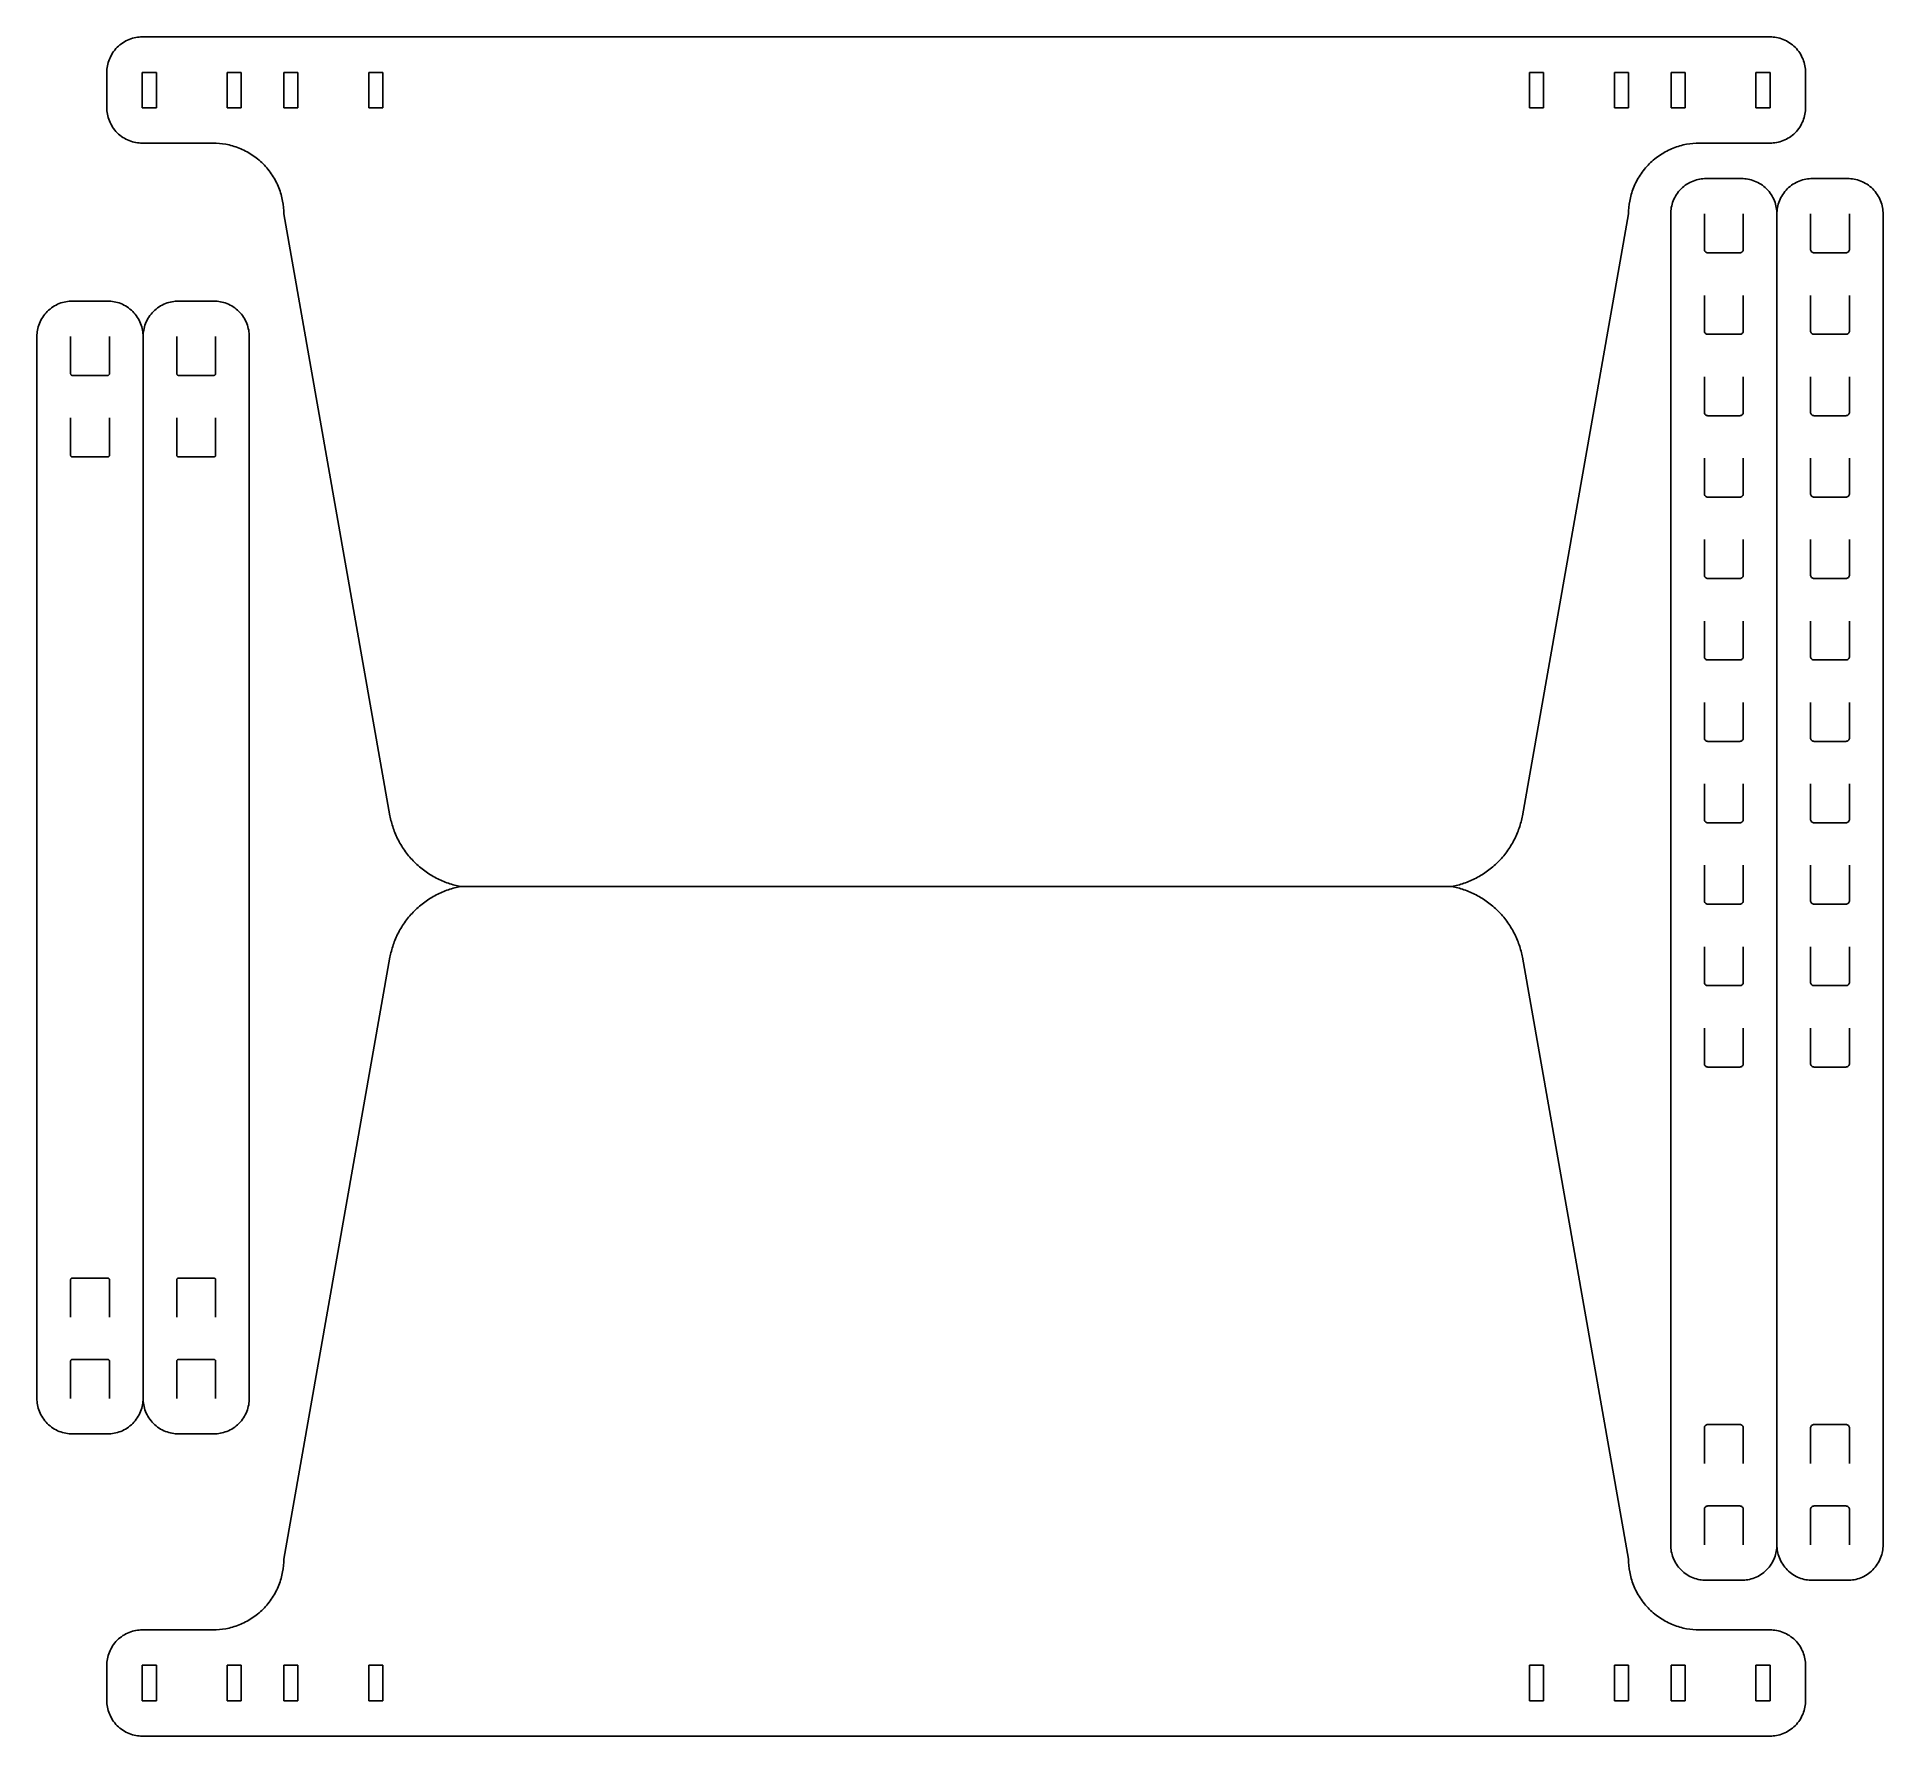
# Model space of a CAD drawing. Header units: millimetres. Extents: x -3 to 519, y 1 to 481.
import ezdxf

# ---------------------------------------------------------------- set-up
doc = ezdxf.new("R2010")
doc.units = ezdxf.units.MM

msp = doc.modelspace()

# ---------------------------------------------------------------- linework, layer by layer
at = {"color": 7, "linetype": 'Continuous', "lineweight": 25}
for p, q in [((27.17, 480.53), (487.17, 480.53)), ((17.17, 460.53), (17.17, 470.53)), ((31.17, 470.53), (27.17, 470.53)), ((27.17, 470.53), (27.17, 460.53)), ((31.17, 460.53), (31.17, 470.53)), ((55.17, 470.53), (51.17, 470.53)), ((51.17, 470.53), (51.17, 460.53)), ((55.17, 460.53), (55.17, 470.53)), ((67.17, 470.53), (67.17, 460.53)), ((71.17, 470.53), (67.17, 470.53)), ((71.17, 460.53), (71.17, 470.53)), ((95.17, 470.53), (91.17, 470.53)), ((91.17, 470.53), (91.17, 460.53)), ((95.17, 460.53), (95.17, 470.53)), ((423.17, 470.53), (419.17, 470.53)), ((419.17, 470.53), (419.17, 460.53)), ((423.17, 460.53), (423.17, 470.53)), ((443.17, 470.53), (443.17, 460.53)), ((447.17, 470.53), (443.17, 470.53)), ((447.17, 460.53), (447.17, 470.53)), ((459.17, 470.53), (459.17, 460.53)), ((463.17, 470.53), (459.17, 470.53)), ((463.17, 460.53), (463.17, 470.53)), ((483.17, 470.53), (483.17, 460.53)), ((487.17, 470.53), (483.17, 470.53)), ((487.17, 460.53), (487.17, 470.53)), ((497.17, 460.53), (497.17, 470.53)), ((27.17, 460.53), (31.17, 460.53)), ((51.17, 460.53), (55.17, 460.53)), ((67.17, 460.53), (71.17, 460.53)), ((91.17, 460.53), (95.17, 460.53)), ((419.17, 460.53), (423.17, 460.53)), ((443.17, 460.53), (447.17, 460.53)), ((459.17, 460.53), (463.17, 460.53)), ((483.17, 460.53), (487.17, 460.53)), ((47.17, 450.53), (27.17, 450.53)), ((487.17, 450.53), (467.17, 450.53)), ((479.09, 440.53), (469.09, 440.53)), ((509.09, 440.53), (499.09, 440.53)), ((97.17, 260.53), (67.17, 430.53)), ((447.17, 430.53), (417.17, 260.53)), ((459.09, 430.53), (459.09, 54.53)), ((468.59, 420.53), (468.59, 430.53)), ((479.59, 430.53), (479.59, 420.53)), ((489.09, 430.53), (489.09, 54.53)), ((498.59, 420.53), (498.59, 430.53)), ((519.09, 54.53), (519.09, 430.53)), ((478.59, 419.53), (469.59, 419.53)), ((508.59, 419.53), (499.59, 419.53)), ((468.59, 397.53), (468.59, 407.53)), ((479.59, 407.53), (479.59, 397.53)), ((498.59, 397.53), (498.59, 407.53)), ((17.41, 405.91), (7.41, 405.91)), ((47.41, 405.91), (37.41, 405.91)), ((478.59, 396.53), (469.59, 396.53)), ((508.59, 396.53), (499.59, 396.53)), ((-2.59, 395.91), (-2.59, 95.91)), ((6.91, 385.41), (6.91, 395.91)), ((17.91, 395.91), (17.91, 385.41)), ((27.41, 395.91), (27.41, 95.91)), ((36.91, 385.41), (36.91, 395.91)), ((47.91, 395.91), (47.91, 385.41)), ((57.41, 95.91), (57.41, 395.91)), ((17.41, 384.91), (7.41, 384.91)), ((47.41, 384.91), (37.41, 384.91)), ((468.59, 374.53), (468.59, 384.53)), ((479.59, 384.53), (479.59, 374.53)), ((498.59, 374.53), (498.59, 384.53)), ((6.91, 362.41), (6.91, 372.91)), ((17.91, 372.91), (17.91, 362.41)), ((36.91, 362.41), (36.91, 372.91)), ((47.91, 372.91), (47.91, 362.41)), ((478.59, 373.53), (469.59, 373.53)), ((508.59, 373.53), (499.59, 373.53)), ((17.41, 361.91), (7.41, 361.91)), ((47.41, 361.91), (37.41, 361.91)), ((468.59, 351.53), (468.59, 361.53)), ((479.59, 361.53), (479.59, 351.53)), ((498.59, 351.53), (498.59, 361.53)), ((478.59, 350.53), (469.59, 350.53)), ((508.59, 350.53), (499.59, 350.53)), ((468.59, 328.53), (468.59, 338.53)), ((479.59, 338.53), (479.59, 328.53)), ((498.59, 328.53), (498.59, 338.53)), ((478.59, 327.53), (469.59, 327.53)), ((508.59, 327.53), (499.59, 327.53)), ((468.59, 305.53), (468.59, 315.53)), ((479.59, 315.53), (479.59, 305.53)), ((498.59, 305.53), (498.59, 315.53)), ((478.59, 304.53), (469.59, 304.53)), ((508.59, 304.53), (499.59, 304.53)), ((468.59, 282.53), (468.59, 292.53)), ((479.59, 292.53), (479.59, 282.53)), ((498.59, 282.53), (498.59, 292.53)), ((478.59, 281.53), (469.59, 281.53)), ((508.59, 281.53), (499.59, 281.53)), ((468.59, 259.53), (468.59, 269.53)), ((479.59, 269.53), (479.59, 259.53)), ((498.59, 259.53), (498.59, 269.53)), ((478.59, 258.53), (469.59, 258.53)), ((508.59, 258.53), (499.59, 258.53)), ((468.59, 236.53), (468.59, 246.53)), ((479.59, 246.53), (479.59, 236.53)), ((498.59, 236.53), (498.59, 246.53)), ((397.17, 240.53), (117.17, 240.53)), ((478.59, 235.53), (469.59, 235.53)), ((508.59, 235.53), (499.59, 235.53)), ((97.17, 220.53), (67.17, 50.53)), ((447.17, 50.53), (417.17, 220.53)), ((468.59, 213.53), (468.59, 223.53)), ((479.59, 223.53), (479.59, 213.53)), ((498.59, 213.53), (498.59, 223.53)), ((478.59, 212.53), (469.59, 212.53)), ((508.59, 212.53), (499.59, 212.53)), ((468.59, 190.53), (468.59, 200.53)), ((479.59, 200.53), (479.59, 190.53)), ((498.59, 190.53), (498.59, 200.53)), ((478.59, 189.53), (469.59, 189.53)), ((508.59, 189.53), (499.59, 189.53)), ((6.91, 118.91), (6.91, 129.41)), ((7.41, 129.91), (17.41, 129.91)), ((17.91, 129.41), (17.91, 118.91)), ((36.91, 118.91), (36.91, 129.41)), ((37.41, 129.91), (47.41, 129.91)), ((47.91, 129.41), (47.91, 118.91)), ((6.91, 95.91), (6.91, 106.41)), ((7.41, 106.91), (17.41, 106.91)), ((17.91, 106.41), (17.91, 95.91)), ((36.91, 95.91), (36.91, 106.41)), ((37.41, 106.91), (47.41, 106.91)), ((47.91, 106.41), (47.91, 95.91)), ((7.41, 85.91), (17.41, 85.91)), ((37.41, 85.91), (47.41, 85.91)), ((468.59, 77.53), (468.59, 87.53)), ((469.59, 88.53), (478.59, 88.53)), ((479.59, 87.53), (479.59, 77.53)), ((498.59, 77.53), (498.59, 87.53)), ((499.59, 88.53), (508.59, 88.53)), ((509.59, 87.53), (509.59, 77.53)), ((468.59, 54.53), (468.59, 64.53)), ((469.59, 65.53), (478.59, 65.53)), ((479.59, 64.53), (479.59, 54.53)), ((498.59, 54.53), (498.59, 64.53)), ((499.59, 65.53), (508.59, 65.53)), ((509.59, 64.53), (509.59, 54.53)), ((469.09, 44.53), (479.09, 44.53)), ((499.09, 44.53), (509.09, 44.53)), ((47.17, 30.53), (27.17, 30.53)), ((487.17, 30.53), (467.17, 30.53)), ((17.17, 20.53), (17.17, 10.53)), ((27.17, 20.53), (31.17, 20.53)), ((27.17, 10.53), (27.17, 20.53)), ((31.17, 20.53), (31.17, 10.53)), ((51.17, 20.53), (55.17, 20.53)), ((51.17, 10.53), (51.17, 20.53)), ((55.17, 20.53), (55.17, 10.53)), ((67.17, 20.53), (71.17, 20.53)), ((67.17, 10.53), (67.17, 20.53)), ((71.17, 20.53), (71.17, 10.53)), ((91.17, 20.53), (95.17, 20.53)), ((91.17, 10.53), (91.17, 20.53)), ((95.17, 20.53), (95.17, 10.53)), ((419.17, 20.53), (423.17, 20.53)), ((419.17, 10.53), (419.17, 20.53)), ((423.17, 20.53), (423.17, 10.53)), ((443.17, 20.53), (447.17, 20.53)), ((443.17, 10.53), (443.17, 20.53)), ((447.17, 20.53), (447.17, 10.53)), ((459.17, 20.53), (463.17, 20.53)), ((459.17, 10.53), (459.17, 20.53)), ((463.17, 20.53), (463.17, 10.53)), ((483.17, 20.53), (487.17, 20.53)), ((483.17, 10.53), (483.17, 20.53)), ((487.17, 20.53), (487.17, 10.53)), ((497.17, 10.53), (497.17, 20.53)), ((31.17, 10.53), (27.17, 10.53)), ((55.17, 10.53), (51.17, 10.53)), ((71.17, 10.53), (67.17, 10.53)), ((95.17, 10.53), (91.17, 10.53)), ((423.17, 10.53), (419.17, 10.53)), ((447.17, 10.53), (443.17, 10.53)), ((463.17, 10.53), (459.17, 10.53)), ((487.17, 10.53), (483.17, 10.53)), ((27.17, 0.53), (487.17, 0.53))]:
    msp.add_line(p, q, dxfattribs=at)
for p, q in [((509.59, 430.53), (509.59, 420.53)), ((509.59, 407.53), (509.59, 397.53)), ((509.59, 384.53), (509.59, 374.53)), ((509.59, 361.53), (509.59, 351.53)), ((509.59, 338.53), (509.59, 328.53)), ((509.59, 315.53), (509.59, 306.53)), ((509.59, 306.53), (509.59, 305.53)), ((509.59, 292.53), (509.59, 282.53)), ((509.59, 269.53), (509.59, 259.53)), ((509.59, 246.53), (509.59, 237.53)), ((509.59, 237.53), (509.59, 236.53)), ((509.59, 223.53), (509.59, 213.53)), ((509.59, 200.53), (509.59, 190.53))]:
    msp.add_line(p, q)
for points, knots in [([(17.17, 470.53), (17.17, 471.12), (17.22, 471.73), (17.45, 472.97), (17.63, 473.6), (18.12, 474.83), (18.43, 475.43), (19.17, 476.57), (19.61, 477.11), (20.59, 478.09), (21.13, 478.53), (22.27, 479.27), (22.87, 479.58), (24.1, 480.07), (24.73, 480.25), (25.97, 480.48), (26.58, 480.53), (27.17, 480.53)], [0, 0, 0, 0, 0.125, 0.125, 0.25, 0.25, 0.375, 0.375, 0.5, 0.5, 0.625, 0.625, 0.75, 0.75, 0.875, 0.875, 1, 1, 1, 1]), ([(497.17, 470.53), (497.17, 471.12), (497.12, 471.73), (496.89, 472.97), (496.71, 473.6), (496.22, 474.83), (495.91, 475.43), (495.17, 476.57), (494.73, 477.11), (493.75, 478.09), (493.21, 478.53), (492.07, 479.27), (491.47, 479.58), (490.24, 480.07), (489.61, 480.25), (488.37, 480.48), (487.76, 480.53), (487.17, 480.53)], [0, 0, 0, 0, 0.125, 0.125, 0.25, 0.25, 0.375, 0.375, 0.5, 0.5, 0.625, 0.625, 0.75, 0.75, 0.875, 0.875, 1, 1, 1, 1]), ([(27.17, 450.53), (26.58, 450.53), (25.97, 450.58), (24.73, 450.81), (24.1, 450.99), (22.87, 451.48), (22.27, 451.79), (21.13, 452.53), (20.59, 452.97), (19.61, 453.95), (19.17, 454.49), (18.43, 455.63), (18.12, 456.23), (17.63, 457.47), (17.45, 458.09), (17.22, 459.33), (17.17, 459.94), (17.17, 460.53)], [0, 0, 0, 0, 0.125, 0.125, 0.25, 0.25, 0.375, 0.375, 0.5, 0.5, 0.625, 0.625, 0.75, 0.75, 0.875, 0.875, 1, 1, 1, 1]), ([(487.17, 450.53), (487.76, 450.53), (488.37, 450.58), (489.61, 450.81), (490.24, 450.99), (491.47, 451.48), (492.07, 451.79), (493.21, 452.53), (493.75, 452.97), (494.73, 453.95), (495.17, 454.49), (495.91, 455.63), (496.22, 456.23), (496.71, 457.47), (496.89, 458.09), (497.12, 459.33), (497.17, 459.94), (497.17, 460.53)], [0, 0, 0, 0, 0.125, 0.125, 0.25, 0.25, 0.375, 0.375, 0.5, 0.5, 0.625, 0.625, 0.75, 0.75, 0.875, 0.875, 1, 1, 1, 1]), ([(67.17, 430.53), (67.17, 431.71), (67.06, 432.93), (66.61, 435.41), (66.25, 436.66), (65.28, 439.12), (64.66, 440.33), (63.16, 442.62), (62.29, 443.7), (60.34, 445.65), (59.26, 446.52), (56.97, 448.02), (55.76, 448.64), (53.3, 449.61), (52.05, 449.97), (49.57, 450.43), (48.35, 450.53), (47.17, 450.53)], [0, 0, 0, 0, 0.125, 0.125, 0.25, 0.25, 0.375, 0.375, 0.5, 0.5, 0.625, 0.625, 0.75, 0.75, 0.875, 0.875, 1, 1, 1, 1]), ([(467.17, 450.53), (465.99, 450.53), (464.77, 450.43), (462.29, 449.97), (461.04, 449.61), (458.58, 448.64), (457.37, 448.02), (455.08, 446.52), (454, 445.65), (452.05, 443.7), (451.18, 442.62), (449.68, 440.33), (449.06, 439.12), (448.09, 436.66), (447.73, 435.41), (447.27, 432.93), (447.17, 431.71), (447.17, 430.53)], [0, 0, 0, 0, 0.125, 0.125, 0.25, 0.25, 0.375, 0.375, 0.5, 0.5, 0.625, 0.625, 0.75, 0.75, 0.875, 0.875, 1, 1, 1, 1]), ([(469.09, 440.53), (468.5, 440.53), (467.89, 440.48), (466.65, 440.25), (466.02, 440.07), (464.79, 439.58), (464.19, 439.27), (463.05, 438.53), (462.51, 438.09), (461.53, 437.11), (461.09, 436.57), (460.35, 435.43), (460.04, 434.83), (459.55, 433.6), (459.37, 432.97), (459.14, 431.73), (459.09, 431.12), (459.09, 430.53)], [0, 0, 0, 0, 0.125, 0.125, 0.25, 0.25, 0.375, 0.375, 0.5, 0.5, 0.625, 0.625, 0.75, 0.75, 0.875, 0.875, 1, 1, 1, 1]), ([(489.09, 430.53), (489.09, 431.12), (489.04, 431.73), (488.81, 432.97), (488.63, 433.6), (488.14, 434.83), (487.83, 435.43), (487.09, 436.57), (486.65, 437.11), (485.67, 438.09), (485.13, 438.53), (483.99, 439.27), (483.39, 439.58), (482.16, 440.07), (481.53, 440.25), (480.29, 440.48), (479.68, 440.53), (479.09, 440.53)], [0, 0, 0, 0, 0.125, 0.125, 0.25, 0.25, 0.375, 0.375, 0.5, 0.5, 0.625, 0.625, 0.75, 0.75, 0.875, 0.875, 1, 1, 1, 1]), ([(499.09, 440.53), (498.5, 440.53), (497.89, 440.48), (496.65, 440.25), (496.02, 440.07), (494.79, 439.58), (494.19, 439.27), (493.05, 438.53), (492.51, 438.09), (491.53, 437.11), (491.09, 436.57), (490.35, 435.43), (490.04, 434.83), (489.55, 433.6), (489.37, 432.97), (489.14, 431.73), (489.09, 431.12), (489.09, 430.53)], [0, 0, 0, 0, 0.125, 0.125, 0.25, 0.25, 0.375, 0.375, 0.5, 0.5, 0.625, 0.625, 0.75, 0.75, 0.875, 0.875, 1, 1, 1, 1]), ([(519.09, 430.53), (519.09, 431.12), (519.04, 431.73), (518.81, 432.97), (518.63, 433.6), (518.14, 434.83), (517.83, 435.43), (517.09, 436.57), (516.65, 437.11), (515.67, 438.09), (515.13, 438.53), (513.99, 439.27), (513.39, 439.58), (512.16, 440.07), (511.53, 440.25), (510.29, 440.48), (509.68, 440.53), (509.09, 440.53)], [0, 0, 0, 0, 0.125, 0.125, 0.25, 0.25, 0.375, 0.375, 0.5, 0.5, 0.625, 0.625, 0.75, 0.75, 0.875, 0.875, 1, 1, 1, 1]), ([(469.59, 419.53), (469.47, 419.53), (469.34, 419.55), (469.1, 419.65), (468.98, 419.73), (468.79, 419.92), (468.71, 420.04), (468.61, 420.29), (468.59, 420.41), (468.59, 420.53)], [0, 0, 0, 0, 0.25, 0.25, 0.5, 0.5, 0.75, 0.75, 1, 1, 1, 1]), ([(479.59, 420.53), (479.59, 420.41), (479.57, 420.29), (479.47, 420.04), (479.39, 419.92), (479.2, 419.73), (479.08, 419.65), (478.83, 419.55), (478.71, 419.53), (478.59, 419.53)], [0, 0, 0, 0, 0.25, 0.25, 0.5, 0.5, 0.75, 0.75, 1, 1, 1, 1]), ([(499.59, 419.53), (499.47, 419.53), (499.34, 419.55), (499.1, 419.65), (498.98, 419.73), (498.79, 419.92), (498.71, 420.04), (498.61, 420.29), (498.59, 420.41), (498.59, 420.53)], [0, 0, 0, 0, 0.25, 0.25, 0.5, 0.5, 0.75, 0.75, 1, 1, 1, 1]), ([(509.59, 420.53), (509.59, 420.41), (509.57, 420.29), (509.47, 420.04), (509.39, 419.92), (509.2, 419.73), (509.08, 419.65), (508.83, 419.55), (508.71, 419.53), (508.59, 419.53)], [0, 0, 0, 0, 0.25, 0.25, 0.5, 0.5, 0.75, 0.75, 1, 1, 1, 1]), ([(7.41, 405.91), (6.82, 405.91), (6.21, 405.85), (4.97, 405.62), (4.34, 405.45), (3.11, 404.96), (2.51, 404.65), (1.37, 403.9), (0.83, 403.46), (-0.15, 402.49), (-0.59, 401.95), (-1.33, 400.81), (-1.65, 400.2), (-2.13, 398.97), (-2.31, 398.34), (-2.54, 397.11), (-2.59, 396.49), (-2.59, 395.91)], [0, 0, 0, 0, 0.125, 0.125, 0.25, 0.25, 0.375, 0.375, 0.5, 0.5, 0.625, 0.625, 0.75, 0.75, 0.875, 0.875, 1, 1, 1, 1]), ([(27.41, 395.91), (27.41, 396.49), (27.36, 397.11), (27.13, 398.34), (26.95, 398.97), (26.46, 400.2), (26.15, 400.81), (25.41, 401.95), (24.97, 402.49), (23.99, 403.46), (23.45, 403.9), (22.31, 404.65), (21.71, 404.96), (20.47, 405.45), (19.85, 405.62), (18.61, 405.85), (18, 405.91), (17.41, 405.91)], [0, 0, 0, 0, 0.125, 0.125, 0.25, 0.25, 0.375, 0.375, 0.5, 0.5, 0.625, 0.625, 0.75, 0.75, 0.875, 0.875, 1, 1, 1, 1]), ([(37.41, 405.91), (36.82, 405.91), (36.21, 405.85), (34.97, 405.62), (34.34, 405.45), (33.11, 404.96), (32.51, 404.65), (31.37, 403.9), (30.83, 403.46), (29.85, 402.49), (29.41, 401.95), (28.67, 400.81), (28.35, 400.2), (27.87, 398.97), (27.69, 398.34), (27.46, 397.11), (27.41, 396.49), (27.41, 395.91)], [0, 0, 0, 0, 0.125, 0.125, 0.25, 0.25, 0.375, 0.375, 0.5, 0.5, 0.625, 0.625, 0.75, 0.75, 0.875, 0.875, 1, 1, 1, 1]), ([(57.41, 395.91), (57.41, 396.49), (57.36, 397.11), (57.13, 398.34), (56.95, 398.97), (56.46, 400.2), (56.15, 400.81), (55.41, 401.95), (54.97, 402.49), (53.99, 403.46), (53.45, 403.9), (52.31, 404.65), (51.71, 404.96), (50.47, 405.45), (49.85, 405.62), (48.61, 405.85), (48, 405.91), (47.41, 405.91)], [0, 0, 0, 0, 0.125, 0.125, 0.25, 0.25, 0.375, 0.375, 0.5, 0.5, 0.625, 0.625, 0.75, 0.75, 0.875, 0.875, 1, 1, 1, 1]), ([(469.59, 396.53), (469.47, 396.53), (469.34, 396.55), (469.1, 396.65), (468.98, 396.73), (468.79, 396.92), (468.71, 397.04), (468.61, 397.29), (468.59, 397.41), (468.59, 397.53)], [0, 0, 0, 0, 0.25, 0.25, 0.5, 0.5, 0.75, 0.75, 1, 1, 1, 1]), ([(479.59, 397.53), (479.59, 397.41), (479.57, 397.29), (479.47, 397.04), (479.39, 396.92), (479.2, 396.73), (479.08, 396.65), (478.83, 396.55), (478.71, 396.53), (478.59, 396.53)], [0, 0, 0, 0, 0.25, 0.25, 0.5, 0.5, 0.75, 0.75, 1, 1, 1, 1]), ([(499.59, 396.53), (499.47, 396.53), (499.34, 396.55), (499.1, 396.65), (498.98, 396.73), (498.79, 396.92), (498.71, 397.04), (498.61, 397.29), (498.59, 397.41), (498.59, 397.53)], [0, 0, 0, 0, 0.25, 0.25, 0.5, 0.5, 0.75, 0.75, 1, 1, 1, 1]), ([(509.59, 397.53), (509.59, 397.41), (509.57, 397.29), (509.47, 397.04), (509.39, 396.92), (509.2, 396.73), (509.08, 396.65), (508.83, 396.55), (508.71, 396.53), (508.59, 396.53)], [0, 0, 0, 0, 0.25, 0.25, 0.5, 0.5, 0.75, 0.75, 1, 1, 1, 1]), ([(7.41, 384.91), (7.35, 384.91), (7.29, 384.92), (7.16, 384.96), (7.1, 385), (7.01, 385.1), (6.97, 385.16), (6.92, 385.28), (6.91, 385.35), (6.91, 385.41)], [0, 0, 0, 0, 0.25, 0.25, 0.5, 0.5, 0.75, 0.75, 1, 1, 1, 1]), ([(17.91, 385.41), (17.91, 385.35), (17.9, 385.28), (17.85, 385.16), (17.81, 385.1), (17.71, 385), (17.65, 384.96), (17.53, 384.92), (17.47, 384.91), (17.41, 384.91)], [0, 0, 0, 0, 0.25, 0.25, 0.5, 0.5, 0.75, 0.75, 1, 1, 1, 1]), ([(37.41, 384.91), (37.35, 384.91), (37.29, 384.92), (37.16, 384.96), (37.1, 385), (37.01, 385.1), (36.97, 385.16), (36.92, 385.28), (36.91, 385.35), (36.91, 385.41)], [0, 0, 0, 0, 0.25, 0.25, 0.5, 0.5, 0.75, 0.75, 1, 1, 1, 1]), ([(47.91, 385.41), (47.91, 385.35), (47.9, 385.28), (47.85, 385.16), (47.81, 385.1), (47.71, 385), (47.65, 384.96), (47.53, 384.92), (47.47, 384.91), (47.41, 384.91)], [0, 0, 0, 0, 0.25, 0.25, 0.5, 0.5, 0.75, 0.75, 1, 1, 1, 1]), ([(469.59, 373.53), (469.47, 373.53), (469.34, 373.55), (469.1, 373.65), (468.98, 373.73), (468.79, 373.92), (468.71, 374.04), (468.61, 374.29), (468.59, 374.41), (468.59, 374.53)], [0, 0, 0, 0, 0.25, 0.25, 0.5, 0.5, 0.75, 0.75, 1, 1, 1, 1]), ([(479.59, 374.53), (479.59, 374.41), (479.57, 374.29), (479.47, 374.04), (479.39, 373.92), (479.2, 373.73), (479.08, 373.65), (478.83, 373.55), (478.71, 373.53), (478.59, 373.53)], [0, 0, 0, 0, 0.25, 0.25, 0.5, 0.5, 0.75, 0.75, 1, 1, 1, 1]), ([(499.59, 373.53), (499.47, 373.53), (499.34, 373.55), (499.1, 373.65), (498.98, 373.73), (498.79, 373.92), (498.71, 374.04), (498.61, 374.29), (498.59, 374.41), (498.59, 374.53)], [0, 0, 0, 0, 0.25, 0.25, 0.5, 0.5, 0.75, 0.75, 1, 1, 1, 1]), ([(509.59, 374.53), (509.59, 374.41), (509.57, 374.29), (509.47, 374.04), (509.39, 373.92), (509.2, 373.73), (509.08, 373.65), (508.83, 373.55), (508.71, 373.53), (508.59, 373.53)], [0, 0, 0, 0, 0.25, 0.25, 0.5, 0.5, 0.75, 0.75, 1, 1, 1, 1]), ([(7.41, 361.91), (7.35, 361.91), (7.29, 361.92), (7.16, 361.96), (7.1, 362), (7.01, 362.1), (6.97, 362.16), (6.92, 362.28), (6.91, 362.35), (6.91, 362.41)], [0, 0, 0, 0, 0.25, 0.25, 0.5, 0.5, 0.75, 0.75, 1, 1, 1, 1]), ([(17.91, 362.41), (17.91, 362.35), (17.9, 362.28), (17.85, 362.16), (17.81, 362.1), (17.71, 362), (17.65, 361.96), (17.53, 361.92), (17.47, 361.91), (17.41, 361.91)], [0, 0, 0, 0, 0.25, 0.25, 0.5, 0.5, 0.75, 0.75, 1, 1, 1, 1]), ([(37.41, 361.91), (37.35, 361.91), (37.29, 361.92), (37.16, 361.96), (37.1, 362), (37.01, 362.1), (36.97, 362.16), (36.92, 362.28), (36.91, 362.35), (36.91, 362.41)], [0, 0, 0, 0, 0.25, 0.25, 0.5, 0.5, 0.75, 0.75, 1, 1, 1, 1]), ([(47.91, 362.41), (47.91, 362.35), (47.9, 362.28), (47.85, 362.16), (47.81, 362.1), (47.71, 362), (47.65, 361.96), (47.53, 361.92), (47.47, 361.91), (47.41, 361.91)], [0, 0, 0, 0, 0.25, 0.25, 0.5, 0.5, 0.75, 0.75, 1, 1, 1, 1]), ([(469.59, 350.53), (469.47, 350.53), (469.34, 350.55), (469.1, 350.65), (468.98, 350.73), (468.79, 350.92), (468.71, 351.04), (468.61, 351.29), (468.59, 351.41), (468.59, 351.53)], [0, 0, 0, 0, 0.25, 0.25, 0.5, 0.5, 0.75, 0.75, 1, 1, 1, 1]), ([(479.59, 351.53), (479.59, 351.41), (479.57, 351.29), (479.47, 351.04), (479.39, 350.92), (479.2, 350.73), (479.08, 350.65), (478.83, 350.55), (478.71, 350.53), (478.59, 350.53)], [0, 0, 0, 0, 0.25, 0.25, 0.5, 0.5, 0.75, 0.75, 1, 1, 1, 1]), ([(499.59, 350.53), (499.47, 350.53), (499.34, 350.55), (499.1, 350.65), (498.98, 350.73), (498.79, 350.92), (498.71, 351.04), (498.61, 351.29), (498.59, 351.41), (498.59, 351.53)], [0, 0, 0, 0, 0.25, 0.25, 0.5, 0.5, 0.75, 0.75, 1, 1, 1, 1]), ([(509.59, 351.53), (509.59, 351.41), (509.57, 351.29), (509.47, 351.04), (509.39, 350.92), (509.2, 350.73), (509.08, 350.65), (508.83, 350.55), (508.71, 350.53), (508.59, 350.53)], [0, 0, 0, 0, 0.25, 0.25, 0.5, 0.5, 0.75, 0.75, 1, 1, 1, 1]), ([(469.59, 327.53), (469.47, 327.53), (469.34, 327.55), (469.1, 327.65), (468.98, 327.73), (468.79, 327.92), (468.71, 328.04), (468.61, 328.29), (468.59, 328.41), (468.59, 328.53)], [0, 0, 0, 0, 0.25, 0.25, 0.5, 0.5, 0.75, 0.75, 1, 1, 1, 1]), ([(479.59, 328.53), (479.59, 328.41), (479.57, 328.29), (479.47, 328.04), (479.39, 327.92), (479.2, 327.73), (479.08, 327.65), (478.83, 327.55), (478.71, 327.53), (478.59, 327.53)], [0, 0, 0, 0, 0.25, 0.25, 0.5, 0.5, 0.75, 0.75, 1, 1, 1, 1]), ([(499.59, 327.53), (499.47, 327.53), (499.34, 327.55), (499.1, 327.65), (498.98, 327.73), (498.79, 327.92), (498.71, 328.04), (498.61, 328.29), (498.59, 328.41), (498.59, 328.53)], [0, 0, 0, 0, 0.25, 0.25, 0.5, 0.5, 0.75, 0.75, 1, 1, 1, 1]), ([(509.59, 328.53), (509.59, 328.41), (509.57, 328.29), (509.47, 328.04), (509.39, 327.92), (509.2, 327.73), (509.08, 327.65), (508.83, 327.55), (508.71, 327.53), (508.59, 327.53)], [0, 0, 0, 0, 0.25, 0.25, 0.5, 0.5, 0.75, 0.75, 1, 1, 1, 1]), ([(469.59, 304.53), (469.47, 304.53), (469.34, 304.55), (469.1, 304.65), (468.98, 304.73), (468.79, 304.92), (468.71, 305.04), (468.61, 305.29), (468.59, 305.41), (468.59, 305.53)], [0, 0, 0, 0, 0.25, 0.25, 0.5, 0.5, 0.75, 0.75, 1, 1, 1, 1]), ([(479.59, 305.53), (479.59, 305.41), (479.57, 305.29), (479.47, 305.04), (479.39, 304.92), (479.2, 304.73), (479.08, 304.65), (478.83, 304.55), (478.71, 304.53), (478.59, 304.53)], [0, 0, 0, 0, 0.25, 0.25, 0.5, 0.5, 0.75, 0.75, 1, 1, 1, 1]), ([(499.59, 304.53), (499.47, 304.53), (499.34, 304.55), (499.1, 304.65), (498.98, 304.73), (498.79, 304.92), (498.71, 305.04), (498.61, 305.29), (498.59, 305.41), (498.59, 305.53)], [0, 0, 0, 0, 0.25, 0.25, 0.5, 0.5, 0.75, 0.75, 1, 1, 1, 1]), ([(509.59, 305.53), (509.59, 305.41), (509.57, 305.29), (509.47, 305.04), (509.39, 304.92), (509.2, 304.73), (509.08, 304.65), (508.83, 304.55), (508.71, 304.53), (508.59, 304.53)], [0, 0, 0, 0, 0.25, 0.25, 0.5, 0.5, 0.75, 0.75, 1, 1, 1, 1]), ([(469.59, 281.53), (469.47, 281.53), (469.34, 281.55), (469.1, 281.65), (468.98, 281.73), (468.79, 281.92), (468.71, 282.04), (468.61, 282.29), (468.59, 282.41), (468.59, 282.53)], [0, 0, 0, 0, 0.25, 0.25, 0.5, 0.5, 0.75, 0.75, 1, 1, 1, 1]), ([(479.59, 282.53), (479.59, 282.41), (479.57, 282.29), (479.47, 282.04), (479.39, 281.92), (479.2, 281.73), (479.08, 281.65), (478.83, 281.55), (478.71, 281.53), (478.59, 281.53)], [0, 0, 0, 0, 0.25, 0.25, 0.5, 0.5, 0.75, 0.75, 1, 1, 1, 1]), ([(499.59, 281.53), (499.47, 281.53), (499.34, 281.55), (499.1, 281.65), (498.98, 281.73), (498.79, 281.92), (498.71, 282.04), (498.61, 282.29), (498.59, 282.41), (498.59, 282.53)], [0, 0, 0, 0, 0.25, 0.25, 0.5, 0.5, 0.75, 0.75, 1, 1, 1, 1]), ([(509.59, 282.53), (509.59, 282.41), (509.57, 282.29), (509.47, 282.04), (509.39, 281.92), (509.2, 281.73), (509.08, 281.65), (508.83, 281.55), (508.71, 281.53), (508.59, 281.53)], [0, 0, 0, 0, 0.25, 0.25, 0.5, 0.5, 0.75, 0.75, 1, 1, 1, 1]), ([(117.17, 240.53), (116.01, 240.75), (114.84, 241.05), (112.52, 241.84), (111.37, 242.33), (109.13, 243.49), (108.04, 244.16), (105.97, 245.67), (104.98, 246.52), (103.16, 248.34), (102.31, 249.33), (100.8, 251.4), (100.13, 252.49), (98.97, 254.73), (98.48, 255.88), (97.69, 258.2), (97.39, 259.37), (97.17, 260.53)], [0, 0, 0, 0, 0.125, 0.125, 0.25, 0.25, 0.375, 0.375, 0.5, 0.5, 0.625, 0.625, 0.75, 0.75, 0.875, 0.875, 1, 1, 1, 1]), ([(417.17, 260.53), (416.95, 259.37), (416.65, 258.2), (415.86, 255.88), (415.37, 254.73), (414.21, 252.49), (413.54, 251.4), (412.03, 249.33), (411.18, 248.34), (409.36, 246.52), (408.37, 245.67), (406.3, 244.16), (405.21, 243.49), (402.97, 242.33), (401.82, 241.84), (399.5, 241.05), (398.33, 240.75), (397.17, 240.53)], [0, 0, 0, 0, 0.125, 0.125, 0.25, 0.25, 0.375, 0.375, 0.5, 0.5, 0.625, 0.625, 0.75, 0.75, 0.875, 0.875, 1, 1, 1, 1]), ([(469.59, 258.53), (469.47, 258.53), (469.34, 258.55), (469.1, 258.65), (468.98, 258.73), (468.79, 258.92), (468.71, 259.04), (468.61, 259.29), (468.59, 259.41), (468.59, 259.53)], [0, 0, 0, 0, 0.25, 0.25, 0.5, 0.5, 0.75, 0.75, 1, 1, 1, 1]), ([(479.59, 259.53), (479.59, 259.41), (479.57, 259.29), (479.47, 259.04), (479.39, 258.92), (479.2, 258.73), (479.08, 258.65), (478.83, 258.55), (478.71, 258.53), (478.59, 258.53)], [0, 0, 0, 0, 0.25, 0.25, 0.5, 0.5, 0.75, 0.75, 1, 1, 1, 1]), ([(499.59, 258.53), (499.47, 258.53), (499.34, 258.55), (499.1, 258.65), (498.98, 258.73), (498.79, 258.92), (498.71, 259.04), (498.61, 259.29), (498.59, 259.41), (498.59, 259.53)], [0, 0, 0, 0, 0.25, 0.25, 0.5, 0.5, 0.75, 0.75, 1, 1, 1, 1]), ([(509.59, 259.53), (509.59, 259.41), (509.57, 259.29), (509.47, 259.04), (509.39, 258.92), (509.2, 258.73), (509.08, 258.65), (508.83, 258.55), (508.71, 258.53), (508.59, 258.53)], [0, 0, 0, 0, 0.25, 0.25, 0.5, 0.5, 0.75, 0.75, 1, 1, 1, 1]), ([(117.17, 240.53), (116.01, 240.31), (114.84, 240.01), (112.52, 239.22), (111.37, 238.73), (109.13, 237.57), (108.04, 236.9), (105.97, 235.39), (104.98, 234.54), (103.16, 232.72), (102.31, 231.73), (100.8, 229.66), (100.13, 228.57), (98.97, 226.33), (98.48, 225.18), (97.69, 222.86), (97.39, 221.69), (97.17, 220.53)], [0, 0, 0, 0, 0.125, 0.125, 0.25, 0.25, 0.375, 0.375, 0.5, 0.5, 0.625, 0.625, 0.75, 0.75, 0.875, 0.875, 1, 1, 1, 1]), ([(417.17, 220.53), (416.95, 221.69), (416.65, 222.86), (415.86, 225.18), (415.37, 226.33), (414.21, 228.57), (413.54, 229.66), (412.03, 231.73), (411.18, 232.72), (409.36, 234.54), (408.37, 235.39), (406.3, 236.9), (405.21, 237.57), (402.97, 238.73), (401.82, 239.22), (399.5, 240.01), (398.33, 240.31), (397.17, 240.53)], [0, 0, 0, 0, 0.125, 0.125, 0.25, 0.25, 0.375, 0.375, 0.5, 0.5, 0.625, 0.625, 0.75, 0.75, 0.875, 0.875, 1, 1, 1, 1]), ([(469.59, 235.53), (469.47, 235.53), (469.34, 235.55), (469.1, 235.65), (468.98, 235.73), (468.79, 235.92), (468.71, 236.04), (468.61, 236.29), (468.59, 236.41), (468.59, 236.53)], [0, 0, 0, 0, 0.25, 0.25, 0.5, 0.5, 0.75, 0.75, 1, 1, 1, 1]), ([(479.59, 236.53), (479.59, 236.41), (479.57, 236.29), (479.47, 236.04), (479.39, 235.92), (479.2, 235.73), (479.08, 235.65), (478.83, 235.55), (478.71, 235.53), (478.59, 235.53)], [0, 0, 0, 0, 0.25, 0.25, 0.5, 0.5, 0.75, 0.75, 1, 1, 1, 1]), ([(499.59, 235.53), (499.47, 235.53), (499.34, 235.55), (499.1, 235.65), (498.98, 235.73), (498.79, 235.92), (498.71, 236.04), (498.61, 236.29), (498.59, 236.41), (498.59, 236.53)], [0, 0, 0, 0, 0.25, 0.25, 0.5, 0.5, 0.75, 0.75, 1, 1, 1, 1]), ([(509.59, 236.53), (509.59, 236.41), (509.57, 236.29), (509.47, 236.04), (509.39, 235.92), (509.2, 235.73), (509.08, 235.65), (508.83, 235.55), (508.71, 235.53), (508.59, 235.53)], [0, 0, 0, 0, 0.25, 0.25, 0.5, 0.5, 0.75, 0.75, 1, 1, 1, 1]), ([(469.59, 212.53), (469.47, 212.53), (469.34, 212.55), (469.1, 212.65), (468.98, 212.73), (468.79, 212.92), (468.71, 213.04), (468.61, 213.29), (468.59, 213.41), (468.59, 213.53)], [0, 0, 0, 0, 0.25, 0.25, 0.5, 0.5, 0.75, 0.75, 1, 1, 1, 1]), ([(479.59, 213.53), (479.59, 213.41), (479.57, 213.29), (479.47, 213.04), (479.39, 212.92), (479.2, 212.73), (479.08, 212.65), (478.83, 212.55), (478.71, 212.53), (478.59, 212.53)], [0, 0, 0, 0, 0.25, 0.25, 0.5, 0.5, 0.75, 0.75, 1, 1, 1, 1]), ([(499.59, 212.53), (499.47, 212.53), (499.34, 212.55), (499.1, 212.65), (498.98, 212.73), (498.79, 212.92), (498.71, 213.04), (498.61, 213.29), (498.59, 213.41), (498.59, 213.53)], [0, 0, 0, 0, 0.25, 0.25, 0.5, 0.5, 0.75, 0.75, 1, 1, 1, 1]), ([(509.59, 213.53), (509.59, 213.41), (509.57, 213.29), (509.47, 213.04), (509.39, 212.92), (509.2, 212.73), (509.08, 212.65), (508.83, 212.55), (508.71, 212.53), (508.59, 212.53)], [0, 0, 0, 0, 0.25, 0.25, 0.5, 0.5, 0.75, 0.75, 1, 1, 1, 1]), ([(469.59, 189.53), (469.47, 189.53), (469.34, 189.55), (469.1, 189.65), (468.98, 189.73), (468.79, 189.92), (468.71, 190.04), (468.61, 190.29), (468.59, 190.41), (468.59, 190.53)], [0, 0, 0, 0, 0.25, 0.25, 0.5, 0.5, 0.75, 0.75, 1, 1, 1, 1]), ([(479.59, 190.53), (479.59, 190.41), (479.57, 190.29), (479.47, 190.04), (479.39, 189.92), (479.2, 189.73), (479.08, 189.65), (478.83, 189.55), (478.71, 189.53), (478.59, 189.53)], [0, 0, 0, 0, 0.25, 0.25, 0.5, 0.5, 0.75, 0.75, 1, 1, 1, 1]), ([(499.59, 189.53), (499.47, 189.53), (499.34, 189.55), (499.1, 189.65), (498.98, 189.73), (498.79, 189.92), (498.71, 190.04), (498.61, 190.29), (498.59, 190.41), (498.59, 190.53)], [0, 0, 0, 0, 0.25, 0.25, 0.5, 0.5, 0.75, 0.75, 1, 1, 1, 1]), ([(509.59, 190.53), (509.59, 190.41), (509.57, 190.29), (509.47, 190.04), (509.39, 189.92), (509.2, 189.73), (509.08, 189.65), (508.83, 189.55), (508.71, 189.53), (508.59, 189.53)], [0, 0, 0, 0, 0.25, 0.25, 0.5, 0.5, 0.75, 0.75, 1, 1, 1, 1]), ([(6.91, 129.41), (6.91, 129.46), (6.92, 129.53), (6.97, 129.65), (7.01, 129.71), (7.1, 129.81), (7.16, 129.85), (7.29, 129.89), (7.35, 129.91), (7.41, 129.91)], [0, 0, 0, 0, 0.25, 0.25, 0.5, 0.5, 0.75, 0.75, 1, 1, 1, 1]), ([(17.41, 129.91), (17.47, 129.91), (17.53, 129.89), (17.65, 129.85), (17.71, 129.81), (17.81, 129.71), (17.85, 129.65), (17.9, 129.53), (17.91, 129.46), (17.91, 129.41)], [0, 0, 0, 0, 0.25, 0.25, 0.5, 0.5, 0.75, 0.75, 1, 1, 1, 1]), ([(36.91, 129.41), (36.91, 129.46), (36.92, 129.53), (36.97, 129.65), (37.01, 129.71), (37.1, 129.81), (37.16, 129.85), (37.29, 129.89), (37.35, 129.91), (37.41, 129.91)], [0, 0, 0, 0, 0.25, 0.25, 0.5, 0.5, 0.75, 0.75, 1, 1, 1, 1]), ([(47.41, 129.91), (47.47, 129.91), (47.53, 129.89), (47.65, 129.85), (47.71, 129.81), (47.81, 129.71), (47.85, 129.65), (47.9, 129.53), (47.91, 129.46), (47.91, 129.41)], [0, 0, 0, 0, 0.25, 0.25, 0.5, 0.5, 0.75, 0.75, 1, 1, 1, 1]), ([(6.91, 106.41), (6.91, 106.46), (6.92, 106.53), (6.97, 106.65), (7.01, 106.71), (7.1, 106.81), (7.16, 106.85), (7.29, 106.89), (7.35, 106.91), (7.41, 106.91)], [0, 0, 0, 0, 0.25, 0.25, 0.5, 0.5, 0.75, 0.75, 1, 1, 1, 1]), ([(17.41, 106.91), (17.47, 106.91), (17.53, 106.89), (17.65, 106.85), (17.71, 106.81), (17.81, 106.71), (17.85, 106.65), (17.9, 106.53), (17.91, 106.46), (17.91, 106.41)], [0, 0, 0, 0, 0.25, 0.25, 0.5, 0.5, 0.75, 0.75, 1, 1, 1, 1]), ([(36.91, 106.41), (36.91, 106.46), (36.92, 106.53), (36.97, 106.65), (37.01, 106.71), (37.1, 106.81), (37.16, 106.85), (37.29, 106.89), (37.35, 106.91), (37.41, 106.91)], [0, 0, 0, 0, 0.25, 0.25, 0.5, 0.5, 0.75, 0.75, 1, 1, 1, 1]), ([(47.41, 106.91), (47.47, 106.91), (47.53, 106.89), (47.65, 106.85), (47.71, 106.81), (47.81, 106.71), (47.85, 106.65), (47.9, 106.53), (47.91, 106.46), (47.91, 106.41)], [0, 0, 0, 0, 0.25, 0.25, 0.5, 0.5, 0.75, 0.75, 1, 1, 1, 1]), ([(-2.59, 95.91), (-2.59, 95.32), (-2.54, 94.7), (-2.31, 93.47), (-2.13, 92.84), (-1.65, 91.61), (-1.33, 91.01), (-0.59, 89.86), (-0.15, 89.32), (0.83, 88.35), (1.37, 87.91), (2.51, 87.16), (3.11, 86.85), (4.34, 86.36), (4.97, 86.19), (6.21, 85.96), (6.82, 85.91), (7.41, 85.91)], [0, 0, 0, 0, 0.125, 0.125, 0.25, 0.25, 0.375, 0.375, 0.5, 0.5, 0.625, 0.625, 0.75, 0.75, 0.875, 0.875, 1, 1, 1, 1]), ([(17.41, 85.91), (18, 85.91), (18.61, 85.96), (19.85, 86.19), (20.47, 86.36), (21.71, 86.85), (22.31, 87.16), (23.45, 87.91), (23.99, 88.35), (24.97, 89.32), (25.41, 89.86), (26.15, 91.01), (26.46, 91.61), (26.95, 92.84), (27.13, 93.47), (27.36, 94.7), (27.41, 95.32), (27.41, 95.91)], [0, 0, 0, 0, 0.125, 0.125, 0.25, 0.25, 0.375, 0.375, 0.5, 0.5, 0.625, 0.625, 0.75, 0.75, 0.875, 0.875, 1, 1, 1, 1]), ([(27.41, 95.91), (27.41, 95.32), (27.46, 94.7), (27.69, 93.47), (27.87, 92.84), (28.35, 91.61), (28.67, 91.01), (29.41, 89.86), (29.85, 89.32), (30.83, 88.35), (31.37, 87.91), (32.51, 87.16), (33.11, 86.85), (34.34, 86.36), (34.97, 86.19), (36.21, 85.96), (36.82, 85.91), (37.41, 85.91)], [0, 0, 0, 0, 0.125, 0.125, 0.25, 0.25, 0.375, 0.375, 0.5, 0.5, 0.625, 0.625, 0.75, 0.75, 0.875, 0.875, 1, 1, 1, 1]), ([(47.41, 85.91), (48, 85.91), (48.61, 85.96), (49.85, 86.19), (50.47, 86.36), (51.71, 86.85), (52.31, 87.16), (53.45, 87.91), (53.99, 88.35), (54.97, 89.32), (55.41, 89.86), (56.15, 91.01), (56.46, 91.61), (56.95, 92.84), (57.13, 93.47), (57.36, 94.7), (57.41, 95.32), (57.41, 95.91)], [0, 0, 0, 0, 0.125, 0.125, 0.25, 0.25, 0.375, 0.375, 0.5, 0.5, 0.625, 0.625, 0.75, 0.75, 0.875, 0.875, 1, 1, 1, 1]), ([(468.59, 87.53), (468.59, 87.65), (468.61, 87.78), (468.71, 88.02), (468.79, 88.14), (468.98, 88.34), (469.1, 88.41), (469.34, 88.51), (469.47, 88.53), (469.59, 88.53)], [0, 0, 0, 0, 0.25, 0.25, 0.5, 0.5, 0.75, 0.75, 1, 1, 1, 1]), ([(478.59, 88.53), (478.71, 88.53), (478.83, 88.51), (479.08, 88.41), (479.2, 88.34), (479.39, 88.14), (479.47, 88.02), (479.57, 87.78), (479.59, 87.65), (479.59, 87.53)], [0, 0, 0, 0, 0.25, 0.25, 0.5, 0.5, 0.75, 0.75, 1, 1, 1, 1]), ([(498.59, 87.53), (498.59, 87.65), (498.61, 87.78), (498.71, 88.02), (498.79, 88.14), (498.98, 88.34), (499.1, 88.41), (499.34, 88.51), (499.47, 88.53), (499.59, 88.53)], [0, 0, 0, 0, 0.25, 0.25, 0.5, 0.5, 0.75, 0.75, 1, 1, 1, 1]), ([(508.59, 88.53), (508.71, 88.53), (508.83, 88.51), (509.08, 88.41), (509.2, 88.34), (509.39, 88.14), (509.47, 88.02), (509.57, 87.78), (509.59, 87.65), (509.59, 87.53)], [0, 0, 0, 0, 0.25, 0.25, 0.5, 0.5, 0.75, 0.75, 1, 1, 1, 1]), ([(468.59, 64.53), (468.59, 64.65), (468.61, 64.78), (468.71, 65.02), (468.79, 65.14), (468.98, 65.34), (469.1, 65.41), (469.34, 65.51), (469.47, 65.53), (469.59, 65.53)], [0, 0, 0, 0, 0.25, 0.25, 0.5, 0.5, 0.75, 0.75, 1, 1, 1, 1]), ([(478.59, 65.53), (478.71, 65.53), (478.83, 65.51), (479.08, 65.41), (479.2, 65.34), (479.39, 65.14), (479.47, 65.02), (479.57, 64.78), (479.59, 64.65), (479.59, 64.53)], [0, 0, 0, 0, 0.25, 0.25, 0.5, 0.5, 0.75, 0.75, 1, 1, 1, 1]), ([(498.59, 64.53), (498.59, 64.65), (498.61, 64.78), (498.71, 65.02), (498.79, 65.14), (498.98, 65.34), (499.1, 65.41), (499.34, 65.51), (499.47, 65.53), (499.59, 65.53)], [0, 0, 0, 0, 0.25, 0.25, 0.5, 0.5, 0.75, 0.75, 1, 1, 1, 1]), ([(508.59, 65.53), (508.71, 65.53), (508.83, 65.51), (509.08, 65.41), (509.2, 65.34), (509.39, 65.14), (509.47, 65.02), (509.57, 64.78), (509.59, 64.65), (509.59, 64.53)], [0, 0, 0, 0, 0.25, 0.25, 0.5, 0.5, 0.75, 0.75, 1, 1, 1, 1]), ([(459.09, 54.53), (459.09, 53.94), (459.14, 53.33), (459.37, 52.09), (459.55, 51.47), (460.04, 50.23), (460.35, 49.63), (461.09, 48.49), (461.53, 47.95), (462.51, 46.97), (463.05, 46.53), (464.19, 45.79), (464.79, 45.48), (466.02, 44.99), (466.65, 44.81), (467.89, 44.58), (468.5, 44.53), (469.09, 44.53)], [0, 0, 0, 0, 0.125, 0.125, 0.25, 0.25, 0.375, 0.375, 0.5, 0.5, 0.625, 0.625, 0.75, 0.75, 0.875, 0.875, 1, 1, 1, 1]), ([(479.09, 44.53), (479.68, 44.53), (480.29, 44.58), (481.53, 44.81), (482.16, 44.99), (483.39, 45.48), (483.99, 45.79), (485.13, 46.53), (485.67, 46.97), (486.65, 47.95), (487.09, 48.49), (487.83, 49.63), (488.14, 50.23), (488.63, 51.47), (488.81, 52.09), (489.04, 53.33), (489.09, 53.94), (489.09, 54.53)], [0, 0, 0, 0, 0.125, 0.125, 0.25, 0.25, 0.375, 0.375, 0.5, 0.5, 0.625, 0.625, 0.75, 0.75, 0.875, 0.875, 1, 1, 1, 1]), ([(489.09, 54.53), (489.09, 53.94), (489.14, 53.33), (489.37, 52.09), (489.55, 51.47), (490.04, 50.23), (490.35, 49.63), (491.09, 48.49), (491.53, 47.95), (492.51, 46.97), (493.05, 46.53), (494.19, 45.79), (494.79, 45.48), (496.02, 44.99), (496.65, 44.81), (497.89, 44.58), (498.5, 44.53), (499.09, 44.53)], [0, 0, 0, 0, 0.125, 0.125, 0.25, 0.25, 0.375, 0.375, 0.5, 0.5, 0.625, 0.625, 0.75, 0.75, 0.875, 0.875, 1, 1, 1, 1]), ([(509.09, 44.53), (509.68, 44.53), (510.29, 44.58), (511.53, 44.81), (512.16, 44.99), (513.39, 45.48), (513.99, 45.79), (515.13, 46.53), (515.67, 46.97), (516.65, 47.95), (517.09, 48.49), (517.83, 49.63), (518.14, 50.23), (518.63, 51.47), (518.81, 52.09), (519.04, 53.33), (519.09, 53.94), (519.09, 54.53)], [0, 0, 0, 0, 0.125, 0.125, 0.25, 0.25, 0.375, 0.375, 0.5, 0.5, 0.625, 0.625, 0.75, 0.75, 0.875, 0.875, 1, 1, 1, 1]), ([(67.17, 50.53), (67.17, 49.35), (67.06, 48.13), (66.61, 45.65), (66.25, 44.4), (65.28, 41.94), (64.66, 40.73), (63.16, 38.44), (62.29, 37.36), (60.34, 35.41), (59.26, 34.54), (56.97, 33.04), (55.76, 32.42), (53.3, 31.45), (52.05, 31.09), (49.57, 30.64), (48.35, 30.53), (47.17, 30.53)], [0, 0, 0, 0, 0.125, 0.125, 0.25, 0.25, 0.375, 0.375, 0.5, 0.5, 0.625, 0.625, 0.75, 0.75, 0.875, 0.875, 1, 1, 1, 1]), ([(467.17, 30.53), (465.99, 30.53), (464.77, 30.64), (462.29, 31.09), (461.04, 31.45), (458.58, 32.42), (457.37, 33.04), (455.08, 34.54), (454, 35.41), (452.05, 37.36), (451.18, 38.44), (449.68, 40.73), (449.06, 41.94), (448.09, 44.4), (447.73, 45.65), (447.27, 48.13), (447.17, 49.35), (447.17, 50.53)], [0, 0, 0, 0, 0.125, 0.125, 0.25, 0.25, 0.375, 0.375, 0.5, 0.5, 0.625, 0.625, 0.75, 0.75, 0.875, 0.875, 1, 1, 1, 1]), ([(27.17, 30.53), (26.58, 30.53), (25.97, 30.48), (24.73, 30.25), (24.1, 30.07), (22.87, 29.58), (22.27, 29.27), (21.13, 28.53), (20.59, 28.09), (19.61, 27.11), (19.17, 26.57), (18.43, 25.43), (18.12, 24.83), (17.63, 23.6), (17.45, 22.97), (17.22, 21.73), (17.17, 21.12), (17.17, 20.53)], [0, 0, 0, 0, 0.125, 0.125, 0.25, 0.25, 0.375, 0.375, 0.5, 0.5, 0.625, 0.625, 0.75, 0.75, 0.875, 0.875, 1, 1, 1, 1]), ([(497.17, 20.53), (497.17, 21.12), (497.12, 21.73), (496.89, 22.97), (496.71, 23.6), (496.22, 24.83), (495.91, 25.43), (495.17, 26.57), (494.73, 27.11), (493.75, 28.09), (493.21, 28.53), (492.07, 29.27), (491.47, 29.58), (490.24, 30.07), (489.61, 30.25), (488.37, 30.48), (487.76, 30.53), (487.17, 30.53)], [0, 0, 0, 0, 0.125, 0.125, 0.25, 0.25, 0.375, 0.375, 0.5, 0.5, 0.625, 0.625, 0.75, 0.75, 0.875, 0.875, 1, 1, 1, 1]), ([(17.17, 10.53), (17.17, 9.94), (17.22, 9.33), (17.45, 8.09), (17.63, 7.47), (18.12, 6.23), (18.43, 5.63), (19.17, 4.49), (19.61, 3.95), (20.59, 2.97), (21.13, 2.53), (22.27, 1.79), (22.87, 1.48), (24.1, 0.99), (24.73, 0.81), (25.97, 0.58), (26.58, 0.53), (27.17, 0.53)], [0, 0, 0, 0, 0.125, 0.125, 0.25, 0.25, 0.375, 0.375, 0.5, 0.5, 0.625, 0.625, 0.75, 0.75, 0.875, 0.875, 1, 1, 1, 1]), ([(487.17, 0.53), (487.76, 0.53), (488.37, 0.58), (489.61, 0.81), (490.24, 0.99), (491.47, 1.48), (492.07, 1.79), (493.21, 2.53), (493.75, 2.97), (494.73, 3.95), (495.17, 4.49), (495.91, 5.63), (496.22, 6.23), (496.71, 7.47), (496.89, 8.09), (497.12, 9.33), (497.17, 9.94), (497.17, 10.53)], [0, 0, 0, 0, 0.125, 0.125, 0.25, 0.25, 0.375, 0.375, 0.5, 0.5, 0.625, 0.625, 0.75, 0.75, 0.875, 0.875, 1, 1, 1, 1])]:
    msp.add_open_spline(points, degree=3, knots=knots, dxfattribs=at)

doc.saveas('drawing.dxf')
